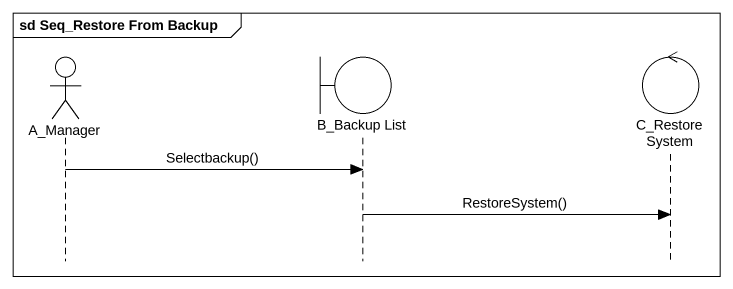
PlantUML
@startuml
mainframe sd Seq_Restore From Backup
hide footbox
actor A_Manager
boundary "B_Backup List" as B_Backup_List
control "C_Restore System" as C_Restore_System

A_Manager -> B_Backup_List : Selectbackup()
B_Backup_List -> C_Restore_System : RestoreSystem()
@enduml
